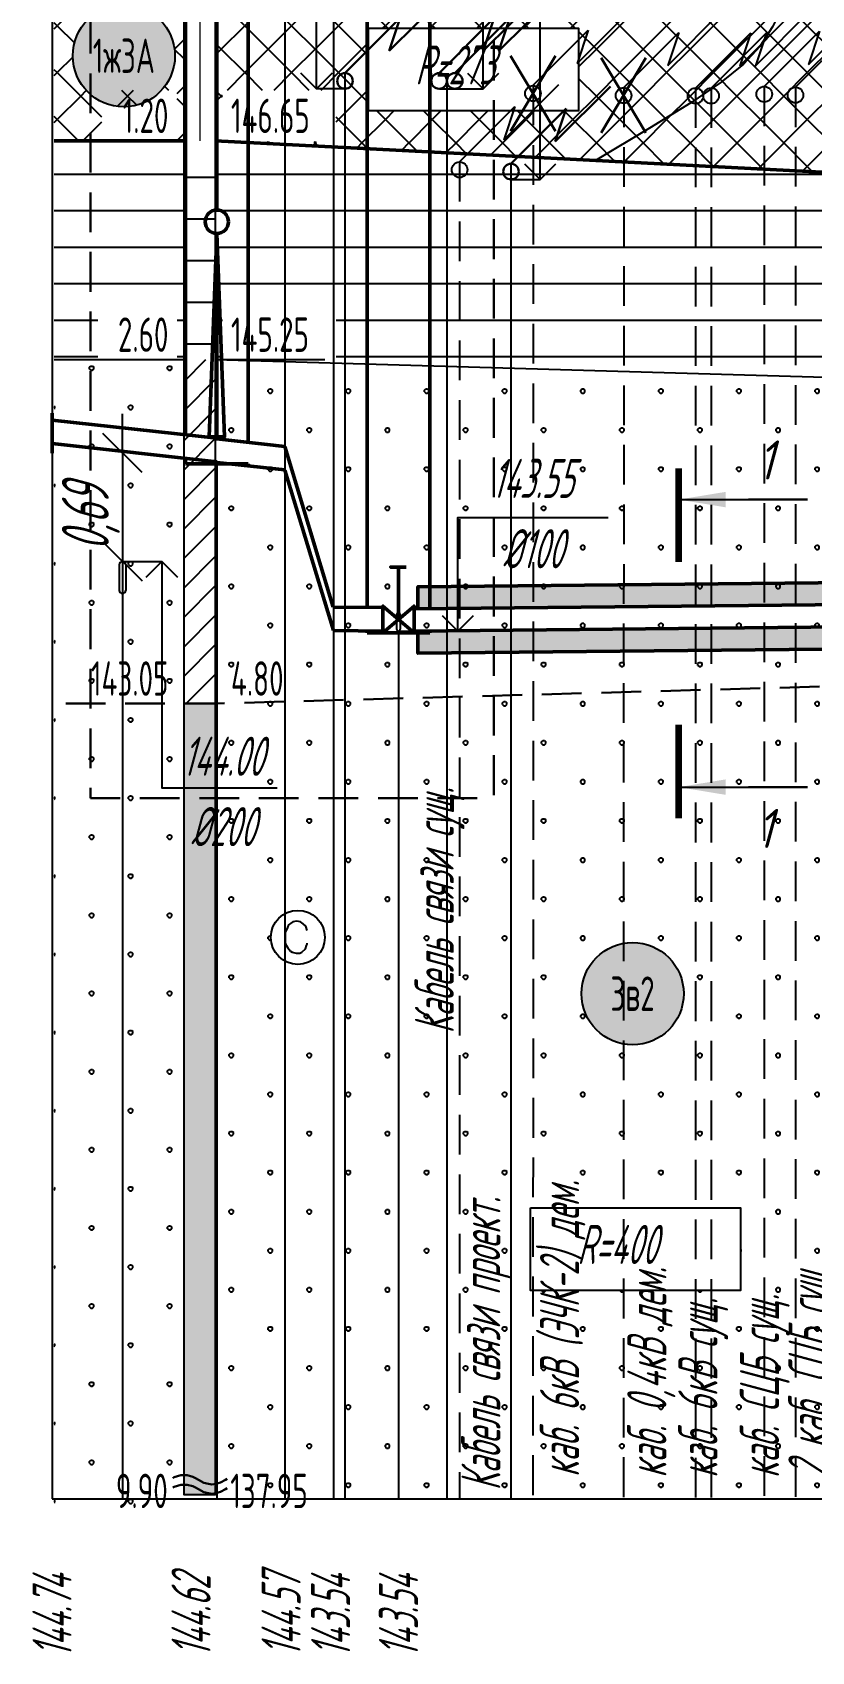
# Model space of a CAD drawing. Header units: metres. Extents: x -30 to 2050, y -904 to 400.
# Drawn here: x 81.2 to 131.1, y 120.2 to 223.8 of the extents above; entities that cross this region are included whole.
import ezdxf
from ezdxf.enums import TextEntityAlignment as Align

# ---------------------------------------------------------------- set-up
doc = ezdxf.new("R2010")
doc.units = ezdxf.units.M
doc.header["$LTSCALE"] = 0.2
doc.linetypes.add('штриховая', pattern=[19.05, 12.7, -6.35])
for name, color, linetype in [('PR_RD', 7, 'Continuous'), ('ВЫНОСКИ', 7, 'Continuous'), ('МГТ_ИГ_Геология', 252, 'Continuous'), ('Примыкания', 7, 'Continuous'), ('Таблица', 7, 'Continuous'), ('Трубы', 7, 'Continuous'), ('Узлы', 7, 'Continuous'), ('Футляры', 7, 'Continuous')]:
    doc.layers.add(name, color=color, linetype=linetype)
for name, color, linetype, lineweight in [('МГТ_НВК_В1_выноски', 7, 'Continuous', 30), ('МГТ_НВК_котлованы', 7, 'Continuous', 30), ('МГТ_НВК_Линии построения профиля', 7, 'Continuous', 25), ('МГТ_НВК_Текст', 7, 'Continuous', 25)]:
    doc.layers.add(name, color=color, linetype=linetype, lineweight=lineweight)
doc.styles.add('SPDS', font='SPDS', dxfattribs={"width": 0.7, "oblique": 15, "height": 2.5})
doc.styles.add('SPDS_2.5', font='spds.shx', dxfattribs={"oblique": 15, "height": 2.5})
doc.styles.get("Standard").update_dxf_attribs({"font": 'SPDS.shx', "width": 0.7, "oblique": 15, "height": 3})
doc.styles.add('Стиль Simplex', font='simplex.shx')
doc.dimstyles.new('ISO-25', dxfattribs={"dimtxt": 2.5, "dimasz": 2.5, "dimexe": 1.25, "dimexo": 0.625, "dimtad": 1, "dimtxsty": 'Standard', "dimcen": 2.5, "dimadec": 0, "dimazin": 0, "dimtfac": 1, "dimtmove": 0, "dimatfit": 3, "dimfxl": 1, "dimarcsym": 0})
doc.dimstyles.new('Stand 1', dxfattribs={"dimtxt": 1, "dimasz": 0.4, "dimexe": 0.25, "dimexo": 0.1, "dimgap": 0.2, "dimtad": 0, "dimrnd": 0.05, "dimzin": 1, "dimtxsty": 'Standard', "dimblk": 'OBLIQUE', "dimcen": 2.5, "dimadec": 0, "dimazin": 0, "dimtfac": 1, "dimtmove": 0, "dimatfit": 3, "dimfxl": 1, "dimarcsym": 0})

# ---------------------------------------------------------------- blocks, each defined once
blk = doc.blocks.new('_OBLIQUE')
at = {"color": 0, "linetype": 'ByBlock', "lineweight": -2}
blk.add_line((0.5, 0.5), (-0.5, -0.5), dxfattribs=at)
blk = doc.blocks.new('*D2')
at = {"layer": 'Defpoints', "color": 0, "transparency": 16777216}
for p in [(87.01, 196.9), (87.01, 189.96), (87.01, 189.96)]:
    blk.add_point(p, dxfattribs=at)
at = {"layer": 'Примыкания', "color": 0, "lineweight": -2, "transparency": 16777216}
for p, q in [((87.01, 196.9), (87.01, 199.4)), ((87.01, 196.9), (87.01, 189.96)), ((87.63, 196.9), (88.26, 196.9)), ((87.01, 189.96), (87.01, 187.46)), ((87.63, 189.96), (88.26, 189.96))]:
    blk.add_line(p, q, dxfattribs=at)
at = {"layer": 'Примыкания', "color": 0, "lineweight": -2, "transparency": 16777216, "xscale": 2.5, "yscale": 2.5, "zscale": 2.5}
for p, rotation in [((87.01, 196.9), 270), ((87.01, 189.96), 90)]:
    blk.add_blockref('_OBLIQUE', p, dxfattribs=dict(at, rotation=rotation))
at = {"layer": 'Примыкания', "color": 0, "transparency": 16777216, "insert": (84.98, 192.75), "char_height": 3, "width": 5.8875, "attachment_point": 5, "rotation": 90}
blk.add_mtext('0,69', dxfattribs=at)
blk = doc.blocks.new('CCE')
at = {"layer": 'МГТ_ИГ_Геология', "flags": 128}
blk.add_lwpolyline([(0.238, 0.049), (0.229, 0.075), (0.212, 0.091), (0.196, 0.103), (0.17, 0.107), (0.147, 0.103), (0.131, 0.093), (0.119, 0.084), (0.112, 0.068), (0.103, 0.049), (0.096, 0.035), (0.096, 0.014), (0.096, -0.005), (0.096, -0.023), (0.1, -0.04), (0.114, -0.063), (0.131, -0.084), (0.142, -0.091), (0.168, -0.098), (0.191, -0.096), (0.203, -0.091), (0.226, -0.07), (0.233, -0.049), (0.238, -0.04), (0.238, -0.033)], dxfattribs=at)
at = {"layer": 'МГТ_ИГ_Геология'}
blk.add_circle((0.178, 0.004), 0.173, dxfattribs=at)
blk = doc.blocks.new('круг3_-30_2')
at = {"true_color": 0xffffff}
blk.add_hatch(color=7, dxfattribs=at).paths.add_polyline_path([(-0.327, 0, 1), (0.327, 0, 1)])
at = {"color": 7, "lineweight": 25}
blk.add_circle((0, 0), 0.327, dxfattribs=at)
at = {"color": 7, "lineweight": 25, "style": 'Стиль Simplex', "width": 0.590909}
blk.add_text('3в2', height=0.22, dxfattribs=at).set_placement((0, 0), align=Align.MIDDLE_CENTER)
blk = doc.blocks.new('DN')
at = {"linetype": 'Continuous', "lineweight": 30, "flags": 128}
for points in [[(-0.126, -0.007), (-0.117, -0.002), (-0.073, 0.011), (-0.033, 0.011), (0.003, 0), (0.02, -0.007), (0.039, -0.019), (0.074, -0.037), (0.103, -0.043), (0.125, -0.048), (0.151, -0.043), (0.18, -0.036), (0.213, -0.019), (0.223, -0.012)], [(-0.126, -0.068), (-0.117, -0.063), (-0.073, -0.05), (-0.033, -0.05), (0.003, -0.059), (0.02, -0.067), (0.039, -0.079), (0.074, -0.098), (0.103, -0.103), (0.125, -0.108), (0.151, -0.103), (0.18, -0.095), (0.213, -0.079), (0.223, -0.072)]]:
    blk.add_lwpolyline(points, dxfattribs=at)
blk = doc.blocks.new('круг1_-26_3_-64_')
at = {"layer": 'МГТ_ИГ_Геология', "true_color": 0xffffff}
blk.add_hatch(color=7, dxfattribs=at).paths.add_polyline_path([(-0.327, 0, 1), (0.327, 0, 1)])
at = {"color": 7, "lineweight": 25}
blk.add_circle((0, 0), 0.327, dxfattribs=at)
at = {"color": 7, "lineweight": 20, "style": 'Стиль Simplex', "width": 0.590909}
blk.add_text('1ж3А', height=0.22, dxfattribs=at).set_placement((0, 0), align=Align.MIDDLE_CENTER)
blk = doc.blocks.new('1жзА 273')
at = {"layer": 'МГТ_ИГ_Геология'}
blk.add_lwpolyline([(132.21, -236), (145.65, -236), (145.65, -241.29), (132.21, -241.29)], close=True, dxfattribs=at)
at = {"layer": 'МГТ_ИГ_Геология', "insert": (135.2, -237.1), "char_height": 2.5, "attachment_point": 1}
blk.add_mtext_dynamic_manual_height_columns('R=273', width=10.097, gutter_width=15, heights=[0], dxfattribs=at)
blk = doc.blocks.new('23434')
at = {"layer": 'МГТ_ИГ_Геология'}
blk.add_lwpolyline([(116.63, 442.59), (130.08, 442.59), (130.08, 437.29), (116.63, 437.29)], close=True, dxfattribs=at)
at = {"layer": 'МГТ_ИГ_Геология', "insert": (119.62, 441.49), "char_height": 2.5, "attachment_point": 1}
blk.add_mtext_dynamic_manual_height_columns('R=400', width=10.097, gutter_width=15, heights=[0], dxfattribs=at)
blk = doc.blocks.new('ЭС')
for p, q in [((2269.61, -483.84), (2273.14, -480.31)), ((2266.78, -485.26), (2270.31, -481.72)), ((2270.31, -481.72), (2269.61, -483.84))]:
    blk.add_line(p, q)
blk.add_circle((2266.78, -485.76), 0.5)
blk = doc.blocks.new('usl_1')
for p, q in [((2.83, 1.41), (6.36, 4.95)), ((0, 0), (3.54, 3.54)), ((3.54, 3.54), (2.83, 1.41))]:
    blk.add_line(p, q)
blk.add_circle((0, -0.5), 0.5)
blk = doc.blocks.new('A$C35B96AF6')
at = {"lineweight": 30}
for points in [[(-1.79, 3.01), (1.79, -3.01)], [(1.79, 3.01), (-1.79, -3.01)]]:
    blk.add_lwpolyline(points, dxfattribs=at)
blk = doc.blocks.new('разрез')
at = {"layer": 'ВЫНОСКИ', "const_width": 42}
blk.add_lwpolyline([(600, 0), (0, 0)], dxfattribs=at)
at = {"layer": 'ВЫНОСКИ', "lineweight": 30}
blk.add_leader([(400, 0), (400, -823), (400, -447)], dimstyle='Stand 1', override={"dimasz": 300, "dimgap": 0.2, "dimtad": 0}, dxfattribs=at)

msp = doc.modelspace()

# ---------------------------------------------------------------- hatches: boundary and pattern name
at = {"lineweight": 20}
h = msp.add_hatch(dxfattribs=at)
h.set_pattern_fill('AR-SAND', color=256, scale=0.03, style=0)
h.set_pattern_definition([(37.5, (-420.5083, 253.0296), (-0.048001, 1.4682397), [0, -1.15824, 0, -1.2954, 0, -1.23825]), (7.5, (-420.5083, 253.0296), (1.34857, 2.1504753), [0, -0.62484, 0, -1.04394, 0, -0.40005]), (327.5, (-421.4456, 253.0296), (2.372977, 0.0043116), [0, -0.381, 0, -1.3716, 0, -1.7907]), (317.5, (-421.4456, 253.0296), (2.2906694, 0.668788), [0, -0.1905, 0, -0.89916, 0, -1.0287])])
h.paths.add_polyline_path([(293.79189, 188.79377), (293.7776, 190.21863), (105.98485, 188.34053), (105.99909, 186.91566)])
h.paths.add_polyline_path([(293.78926, 185.95781), (293.77595, 187.28768), (293.22531, 187.37792), (105.9723, 185.50539), (105.98655, 184.08053)])
at = {"layer": 'МГТ_ИГ_Геология'}
h = msp.add_hatch(dxfattribs=at)
h.set_pattern_fill('GR24', color=251, scale=10, style=0, pattern_type=2)
h.set_pattern_definition([(225, (-5.6692, 480.7283), (3e-16, -3), [2.1213, -2.12134]), (315, (-7.1692, 482.2283), (3, 0), [2.1213, -2.12134]), (45, (-8.6692, 480.7283), (0, 3), [2.1213, -2.12134]), (135, (-7.1692, 479.2283), (-3, 3e-16), [2.1213, -2.12134])])
h.paths.add_polyline_path([(90.94995, 228.93627), (89.2621, 229.04926), (85.29528, 237.66968), (83.69021, 243.43538), (82.67288, 246.35364), (82.64596, 246.34329), (82.64596, 216.86932), (90.94995, 216.86932)])
h.paths.add_polyline_path([(127.79031, 222.90947), (128.60715, 224.15441), (129.34761, 225.65427), (130.16274, 227.54894), (127.33713, 227.57786), (123.71015, 227.49911), (122.3133, 227.45368), (108.22443, 227.77848), (104.84746, 228.0047), (101.78504, 228.20996), (94.6378, 228.68938), (92.94995, 228.80238), (92.94995, 216.86932), (117.27438, 215.61321), (120.73859, 217.68158), (123.37125, 219.30551), (125.3234, 220.6249), (126.74608, 221.77959)])
edge = h.paths.add_edge_path(flags=0)
edge.add_arc((105.48032, 222.31045), 0.18278, 0, 360)
edge = h.paths.add_edge_path(flags=16)
edge.add_arc((150.39585, 219.2525), 0.44166, 0, 360)
h.paths.add_polyline_path([(204.57086, 225.19726), (199.65168, 225.19196), (186.47119, 225.17234), (182.90435, 225.2934), (182.90435, 222.39307), (204.57086, 222.19833)])
h.paths.add_polyline_path([(180.90435, 225.36128), (174.99017, 225.56201), (172.93343, 225.66085), (170.85992, 225.4156), (180.90435, 222.41104)], flags=17)
h.paths.add_polyline_path([(204.57086, 222.19833), (182.90435, 222.39307), (182.90435, 212.32734), (204.57086, 210.19833)])
h.paths.add_polyline_path([(217.44981, 224.64508), (213.86402, 225.00523), (206.59166, 225.19833), (206.57086, 225.19833), (206.57086, 222.34549), (213.27274, 222.83858)])
h.paths.add_polyline_path([(207.02086, 222.14833), (214.31134, 222.14833), (214.31134, 225.44833), (207.02086, 225.44833)])
h.paths.add_polyline_path([(183.35435, 212.27734), (190.58293, 212.27734), (190.58293, 215.57734), (183.35435, 215.57734)], flags=17)
h.paths.add_polyline_path([(175.64007, 212.27734), (180.45435, 212.27734), (180.45435, 215.57734), (175.64007, 215.57734)])
h.paths.add_polyline_path([(199.05896, 222.14833), (204.12086, 222.14833), (204.12086, 225.44833), (199.05896, 225.44833)])
h.paths.add_polyline_path([(199.30658, 210.14833), (204.12086, 210.14833), (204.12086, 213.44833), (199.30658, 213.44833)])
h.paths.add_polyline_path([(85.68567, 216.81932), (90.49995, 216.81932), (90.49995, 220.11932), (85.68567, 220.11932)])
h.paths.add_polyline_path([(93.39995, 216.81932), (100.69043, 216.81932), (100.69043, 220.11932), (93.39995, 220.11932)], flags=17)
h.paths.add_polyline_path([(171.06457, 225.35439), (161.55425, 223.61422), (147.52174, 225.08303), (144.4261, 225.23455), (130.05143, 227.1612), (129.99968, 227.16992), (129.34761, 225.65427), (128.60715, 224.15441), (127.79031, 222.90947), (126.74608, 221.77959), (125.3234, 220.6249), (123.37125, 219.30551), (120.73859, 217.68158), (117.27438, 215.61321), (180.90435, 212.32734), (180.90435, 222.41104)])
h.paths.add_polyline_path([(190.58293, 225.16681), (184.86003, 225.07395), (183.35435, 225.14644), (183.35435, 223.27734), (190.58293, 223.27734)], flags=16)
h.paths.add_polyline_path([(180.45435, 225.28606), (177.59181, 225.42387), (175.39245, 225.50033), (175.39245, 223.27734), (180.45435, 223.27734)], flags=16)
h.paths.add_polyline_path([(151.35137, 217.6025), (155.4847, 217.6025), (155.4847, 220.9025), (151.35137, 220.9025)], flags=8)
edge = h.paths.add_edge_path(flags=16)
edge.add_arc((153.41804, 219.2525), 3.27292, 0, 360)
h.paths.add_polyline_path([(84.1924, 220.66045), (89.99717, 220.66045), (89.99717, 223.96045), (84.1924, 223.96045)], flags=24)
edge = h.paths.add_edge_path(flags=16)
edge.add_arc((87.09479, 222.31045), 3.27292, 0, 360)
h.paths.add_polyline_path([(102.75615, 224.07588), (116.19861, 224.07588), (116.19861, 218.78126), (102.75615, 218.78126)], flags=16)
h.paths.add_polyline_path([(104.93022, 219.57633), (112.59646, 219.57633), (113.66949, 223.58094), (106.00326, 223.58094)], flags=8)
h.paths.add_polyline_path([(165.21558, 215.31267), (170.11081, 215.31267), (170.11081, 221.31267), (165.21558, 221.31267)], flags=24)
h = msp.add_hatch(dxfattribs=at)
h.set_pattern_fill('GR07', color=251, scale=10, style=0, pattern_type=2)
h.set_pattern_definition([(0, (-8.759, 480.728), (0, 7), [16.33, 0]), (0, (-8.759, 483.058), (0, 7), [16.33, 0]), (0, (-8.759, 485.398), (0, 7), [16.33, 0])])
h.paths.add_polyline_path([(90.94995, 216.86932), (82.64596, 216.86932), (82.64596, 202.86932), (90.94995, 202.86932)])
h.paths.add_polyline_path([(180.90435, 212.32734), (92.94995, 216.86932), (92.94995, 202.86932), (180.90435, 200.32734)])
edge = h.paths.add_edge_path(flags=16)
edge.add_arc((136.92715, 208.0756), 3.27292, 0, 360)
h.paths.add_polyline_path([(204.57086, 210.19833), (182.90435, 212.32734), (182.90435, 200.32734), (204.57086, 195.19833)])
h.paths.add_polyline_path([(187.17435, 206.57734), (185.63435, 206.57734), (185.63435, 208.07734), (187.17435, 208.07734)], flags=16)
edge = h.paths.add_edge_path(flags=16)
edge.add_arc((200.93764, 202.17108), 0.44317, 0, 360)
edge = h.paths.add_edge_path(flags=16)
edge.add_arc((237.51217, 200.48306), 3.27292, 0, 360)
h.paths.add_polyline_path([(210.84086, 207.44833), (209.30086, 207.44833), (209.30086, 208.94833), (210.84086, 208.94833)], flags=16)
h.paths.add_polyline_path([(85.43805, 202.81932), (90.49995, 202.81932), (90.49995, 206.11932), (85.43805, 206.11932)])
h.paths.add_polyline_path([(134.89144, 206.4256), (138.96287, 206.4256), (138.96287, 209.7256), (134.89144, 209.7256)], flags=0)
h.paths.add_polyline_path([(93.39995, 202.81932), (100.69043, 202.81932), (100.69043, 206.11932), (93.39995, 206.11932)], flags=17)
h.paths.add_polyline_path([(175.39245, 200.27734), (180.45435, 200.27734), (180.45435, 203.57734), (175.39245, 203.57734)])
h.paths.add_polyline_path([(198.90192, 200.52108), (198.90192, 203.82108)], flags=16)
h.paths.add_polyline_path([(199.05896, 195.14833), (204.12086, 195.14833), (204.12086, 198.44833), (199.05896, 198.44833)])
h.paths.add_polyline_path([(235.47645, 198.83306), (239.54788, 198.83306), (239.54788, 202.13306), (235.47645, 202.13306)], flags=0)
h.paths.add_polyline_path([(207.02086, 195.14833), (214.31134, 195.14833), (214.31134, 198.44833), (207.02086, 198.44833)], flags=17)
h.paths.add_polyline_path([(273.38776, 194.94347), (206.57086, 210.19833), (206.57086, 195.19833)])
h.paths.add_polyline_path([(145.66712, 210.45118), (159.10957, 210.45118), (159.10957, 205.15656), (145.66712, 205.15656)], flags=16)
h.paths.add_polyline_path([(147.83016, 206.10415), (155.51038, 206.10415), (156.54255, 209.95624), (148.86233, 209.95624)], flags=0)
h.paths.add_polyline_path([(212.60395, 204.15483), (226.0464, 204.15483), (226.0464, 198.86021), (212.60395, 198.86021)], flags=16)
h.paths.add_polyline_path([(214.767, 199.8078), (222.44721, 199.8078), (223.47938, 203.65989), (215.79916, 203.65989)], flags=0)
h = msp.add_hatch(dxfattribs=at)
h.set_pattern_fill('CONSIST', color=251, scale=0.84, angle=-44.999962, style=0, pattern_type=2)
h.set_pattern_definition([(4e-05, (86.1244, -1249.6307), (-2e-06, 2.667), [])])
h.paths.add_polyline_path([(90.94995, 216.86932), (92.94995, 216.86932), (92.94995, 202.86932), (90.94995, 202.86932)])
h = msp.add_hatch(dxfattribs=at)
h.set_pattern_fill('GR28', color=251, scale=10, style=0, pattern_type=2)
h.set_pattern_definition([(90, (-380.1026, 427.2668), (-2.5, 2.5), [0.11, -4.89]), (45, (-380.1026, 427.3768), (-2.5, 2.5), [0.113137, -3.422397]), (0, (-380.0226, 427.4568), (2.5, 2.5), [0.11, -4.89]), (315, (-379.9126, 427.4568), (2.5, 2.5), [0.113137, -3.422397]), (90, (-379.8326, 427.2668), (-2.5, 2.5), [0.11, -4.89]), (45, (-379.9126, 427.1868), (-2.5, 2.5), [0.113137, -3.422397]), (0, (-380.0226, 427.1868), (2.5, 2.5), [0.11, -4.89]), (315, (-380.1026, 427.2668), (2.5, 2.5), [0.113137, -3.422397])])
h.paths.add_polyline_path([(90.94995, 202.86932), (82.64596, 202.86932), (82.64596, 128.86932), (83.94995, 128.86932), (90.94995, 128.86932)])
h = msp.add_hatch(dxfattribs=at)
h.set_pattern_fill('CONSIST', color=251, scale=0.42, style=0, pattern_type=2)
h.set_pattern_definition([(45, (91.95, -1249.6307), (-0.9429269, 0.9429269), [])])
h.paths.add_polyline_path([(90.94995, 202.86932), (92.94995, 202.86932), (92.94995, 180.86932), (90.94995, 180.86932)])
at = {"layer": 'МГТ_ИГ_Геология', "true_color": 0x636466}
h = msp.add_hatch(dxfattribs=at)
h.set_pattern_fill('GR28', color=251, scale=10, style=0, pattern_type=2)
h.set_pattern_definition([(90, (-8.6692, 480.8083), (-2.5, 2.5), [0.11, -4.89]), (45, (-8.6692, 480.9183), (-2.5, 2.5), [0.113137, -3.422397]), (0, (-8.5892, 480.9983), (2.5, 2.5), [0.11, -4.89]), (315, (-8.4792, 480.9983), (2.5, 2.5), [0.113137, -3.422397]), (90, (-8.3992, 480.8083), (-2.5, 2.5), [0.11, -4.89]), (45, (-8.4792, 480.7283), (-2.5, 2.5), [0.113137, -3.422397]), (0, (-8.5892, 480.7283), (2.5, 2.5), [0.11, -4.89]), (315, (-8.6692, 480.8083), (2.5, 2.5), [0.113137, -3.422397])])
edge = h.paths.add_edge_path(flags=16)
edge.add_arc((119.65241, 162.30907), 3.27292, 0, 360)
edge = h.paths.add_edge_path(flags=16)
edge.add_arc((98.23485, 165.90791), 1.73295, 0, 360)
h.paths.add_polyline_path([(98.47995, 164.95932), (98.35995, 164.90932), (98.12995, 164.88932), (97.80176, 164.97768), (97.75995, 165.02932), (97.86995, 164.95932), (98.12995, 164.88932), (98.43206, 164.91559)], flags=0)
h.paths.add_polyline_path([(92.94995, 130.35712), (92.98995, 130.35917), (180.90435, 130.25441), (180.90435, 137.32734), (172.89625, 140.00276), (166.2956, 142.45234), (160.92328, 144.71373), (156.6002, 146.82453), (153.14724, 148.82237), (150.38532, 150.74488), (148.13531, 152.62969), (146.21812, 154.51441), (144.48262, 156.43195), (142.88955, 158.39627), (141.42767, 160.41662), (140.08569, 162.50225), (138.85236, 164.66241), (137.7164, 166.90632), (136.66654, 169.24325), (135.69153, 171.68243), (134.78471, 174.24438), (133.95799, 176.99463), (133.22787, 180.01001), (132.61087, 183.36733), (132.12352, 187.14339), (131.78232, 191.41501), (131.60379, 196.25899), (131.60446, 201.75216), (92.94995, 202.86932)])
h.paths.add_polyline_path([(113.11813, 148.61358), (126.56059, 148.61358), (126.56059, 143.31896), (113.11813, 143.31896)], flags=16)
h.paths.add_polyline_path([(115.31995, 144.41123), (123.04495, 144.41123), (124.03835, 148.11864), (116.31335, 148.11864)], flags=8)
at = {"layer": 'МГТ_ИГ_Геология'}
msp.add_hatch(color=251, dxfattribs=at).paths.add_polyline_path([(90.94995, 130.25441), (92.94995, 130.35712), (92.94995, 180.86932), (90.94995, 180.86932)])

# ---------------------------------------------------------------- linework, layer by layer
at = {"layer": 'МГТ_ИГ_Геология', "linetype": 'Continuous', "lineweight": 0}
msp.add_line((91.94995, 228.86932), (91.94995, 216.86932), dxfattribs=at)
at = {"layer": 'МГТ_ИГ_Геология', "lineweight": 50}
msp.add_line((82.64596, 216.86932), (90.94995, 216.86932), dxfattribs=at)
at = {"layer": 'МГТ_ИГ_Геология', "linetype": 'Continuous', "lineweight": 25}
for p, q in [((82.64596, 202.86932), (90.94995, 202.86932)), ((83.94995, 202.86932), (90.94995, 202.86932)), ((92.94995, 202.86932), (180.90435, 200.32734)), ((92.94995, 202.86932), (99.94995, 202.86932))]:
    msp.add_line(p, q, dxfattribs=at)
msp.add_lwpolyline([(90.94995, 228.86932), (92.94995, 228.86932), (92.94995, 130.25441), (90.94995, 130.25441), (90.94995, 228.86932), (90.94995, 228.86932)], close=True, dxfattribs=at)
at = {"layer": 'МГТ_ИГ_Геология', "linetype": 'Continuous', "lineweight": 25, "flags": 128}
msp.add_lwpolyline([(130.16274, 227.54894), (129.34761, 225.65427), (128.60715, 224.15441), (127.79031, 222.90947), (126.74608, 221.77959), (125.3234, 220.6249), (123.37125, 219.30551), (120.73859, 217.68158), (117.27438, 215.61321)], dxfattribs=at)
at = {"layer": 'МГТ_ИГ_Геология', "lineweight": 50, "flags": 128}
msp.add_lwpolyline([(92.94995, 216.86932), (180.90435, 212.32734), (182.90435, 212.32734), (204.57086, 210.19833), (206.57086, 210.19833), (295.6203, 189.86759), (323.60325, 189.86759), (323.60325, 189.86759), (495.09035, 174.36477)], dxfattribs=at)
at = {"layer": 'МГТ_ИГ_Геология', "color": 5, "linetype": 'штриховая', "lineweight": 30, "flags": 128}
msp.add_lwpolyline([(511.73873, 168.62837), (495.09035, 168.36477), (323.60325, 177.81471), (321.60325, 177.92492), (206.57086, 178.19833), (204.57086, 178.19833), (182.90435, 183.32734), (180.90435, 183.32734), (92.94995, 180.86932), (82.64596, 180.86932)], dxfattribs=at)
at = {"layer": 'МГТ_НВК_В1_выноски', "color": 34, "linetype": 'штриховая', "flags": 128}
msp.add_lwpolyline([(84.97187, 228.80719), (84.97187, 174.80719), (110.77187, 174.80719), (110.77187, 228.80719), (84.97187, 228.80719)], dxfattribs=at)
at = {"layer": 'Примыкания'}
for p, q in [((86.80336, 189.75302), (86.80336, 188.11142)), ((87.21376, 189.75302), (87.21376, 188.11142)), ((104.55189, 186.572), (104.55189, 185.628)), ((104.78789, 186.572), (104.78789, 185.628))]:
    msp.add_line(p, q, dxfattribs=at)
at = {"layer": 'Примыкания', "color": 0, "flags": 128}
for points in [[(101.26751, 220.1996), (99.42613, 220.1996), (99.42613, 241.17745), (88.99665, 241.17745)], [(107.29064, 220.1996), (110.08928, 220.1996), (110.08928, 241.17745), (117.29829, 241.17745)], [(111.89064, 214.4), (113.73202, 214.4), (113.73202, 233.50536), (120.94104, 233.50536)], [(100.42613, 221.1996), (99.42613, 220.1996), (98.42613, 221.1996)], [(109.08928, 221.1996), (110.08928, 220.1996), (111.08928, 221.1996)], [(112.73202, 215.4), (113.73202, 214.4), (114.73202, 215.4)], [(104.66989, 185.51), (108.46722, 185.51), (108.46722, 192.78076), (118.07972, 192.78076)], [(87.00856, 189.95822), (89.5307, 189.95822), (89.5307, 175.48436), (96.9098, 175.48436)], [(88.5307, 188.95822), (89.5307, 189.95822), (90.5307, 188.95822)], [(107.46722, 186.51), (108.46722, 185.51), (109.46722, 186.51)]]:
    msp.add_lwpolyline(points, dxfattribs=at)
at = {"layer": 'Примыкания', "linetype": 'штриховая', "flags": 128}
for points in [[(113.28361, 220.40366), (113.27805, 130.03003)], [(119.0836, 220.27553), (119.07805, 130)], [(123.6836, 220.24761), (123.67805, 130)], [(124.6836, 220.24761), (124.67805, 130)], [(128.07805, 220.35159), (128.07805, 129.99913)], [(130.07805, 220.29367), (130.07805, 129.99913)], [(108.57805, 215.5197), (108.57805, 130)]]:
    msp.add_lwpolyline(points, dxfattribs=at)
at = {"layer": 'Примыкания'}
for centre, radius, start, end in [((87.00856, 189.75302), 0.2052, 360, 180), ((87.00856, 188.11142), 0.2052, 180, 360), ((104.66989, 186.572), 0.118, 0, 180), ((104.66989, 185.628), 0.118, 180, 360)]:
    msp.add_arc(centre, radius, start, end, dxfattribs=at)
at = {"layer": 'Таблица'}
msp.add_line((82.5, 130), (511.73873, 130), dxfattribs=at)
at = {"layer": 'Трубы', "lineweight": 50, "flags": 128}
for points in [[(82.5, 196.89091), (82.5, 199.44603)], [(82.5, 199.00018), (93.04677, 197.84004)], [(82.5, 197.49982), (93.04677, 196.33967)], [(93.04677, 197.80028), (97.38862, 197.32268)], [(97.38862, 197.32268), (100.5013, 187.04169)], [(93.04677, 196.29992), (97.38862, 195.82232)], [(97.38862, 195.8), (100.50428, 185.54166)], [(105.66989, 186.91765), (293.90565, 188.8)], [(100.50386, 187.04167), (103.66989, 187.01001)], [(105.66989, 185.50764), (293.90565, 187.39)], [(100.50386, 185.54166), (103.66989, 185.51)]]:
    msp.add_lwpolyline(points, dxfattribs=at)
at = {"layer": 'Узлы'}
for p, q in [((82.5, 246.63976), (82.5, 130)), ((97.38862, 228.52223), (97.38862, 130)), ((100.50386, 228.31376), (100.50386, 130)), ((82.5, 197.39979), (82.5, 130)), ((93.04677, 196.1999), (93.04677, 130)), ((97.38862, 195.68011), (97.38862, 130)), ((87.00856, 187.90622), (87.00856, 130)), ((100.50386, 185.38011), (100.50386, 130)), ((104.66989, 185.4), (104.66989, 130))]:
    msp.add_line(p, q, dxfattribs=at)
at = {"layer": 'Узлы', "lineweight": 50}
for p, q in [((91.04677, 228.81279), (91.04677, 198.06004)), ((95.04677, 228.81279), (95.04677, 197.58028)), ((102.66989, 228.18826), (102.66989, 187.02001)), ((106.66989, 228.18826), (106.66989, 186.92765)), ((91.04677, 196.55967), (91.04677, 196.1999)), ((91.04677, 196.1999), (95.04677, 196.1999)), ((95.04677, 196.07992), (95.04677, 196.1999)), ((102.66989, 185.52), (102.66989, 185.4)), ((106.66989, 185.51764), (106.66989, 185.4)), ((102.66989, 185.4), (106.66989, 185.4))]:
    msp.add_line(p, q, dxfattribs=at)
at = {"layer": 'Узлы', "lineweight": 50, "flags": 128}
for points in [[(93.04677, 212.43986), (93.04677, 226.31279)], [(93.04677, 197.93986), (93.04677, 210.93986)], [(104.66989, 186.25001), (104.66989, 189.60001), (104.16989, 189.60001), (105.16989, 189.60001)]]:
    msp.add_lwpolyline(points, dxfattribs=at)
at = {"layer": 'Узлы', "flags": 128}
for points in [[(101.24677, 221.2), (101.24677, 130)], [(107.76927, 220.67495), (107.76927, 129.97495)], [(111.86989, 215.4004), (111.86989, 130)]]:
    msp.add_lwpolyline(points, dxfattribs=at)
at = {"layer": 'Узлы', "lineweight": 50, "flags": 128}
for points in [[(92.54677, 197.93986), (93.54677, 197.93986), (93.04677, 210.93986)], [(103.66989, 185.40001), (105.66989, 187.10001), (105.66989, 185.40001), (103.66989, 187.10001)]]:
    msp.add_lwpolyline(points, close=True, dxfattribs=at)
at = {"layer": 'Узлы', "lineweight": 50}
msp.add_circle((93.04677, 211.68986), 0.75, dxfattribs=at)
at = {"layer": 'Футляры', "lineweight": 50, "flags": 128}
for points in [[(105.90978, 187.01504), (105.90925, 188.34504), (293.78446, 190.2169), (293.78499, 188.8869)], [(105.91042, 185.41505), (105.91095, 184.08505), (293.78287, 185.95775), (293.78234, 187.28774)]]:
    msp.add_lwpolyline(points, dxfattribs=at)

# ---------------------------------------------------------------- block references
at = {"xscale": 0.8, "yscale": 0.8, "zscale": 0.8}
for p in [(113.27805, 219.90369), (119.07252, 219.77926)]:
    msp.add_blockref('A$C35B96AF6', p, dxfattribs=at)
at = {"layer": 'PR_RD'}
for p in [(113.27805, 220.40369), (119.07805, 220.26998), (123.67805, 220.24764), (124.67805, 220.24764), (128.07805, 220.35159), (130.07805, 220.29367), (108.57805, 215.5197)]:
    msp.add_blockref('usl_1', p, dxfattribs=at)
at = {"layer": 'МГТ_ИГ_Геология', "xscale": 10, "yscale": 10, "zscale": 10}
for name, p in [('круг1_-26_3_-64_', (87.09479, 222.31045)), ('CCE', (96.44995, 165.86932)), ('круг3_-30_2', (119.65241, 162.30907)), ('DN', (91.47995, 131.38917))]:
    msp.add_blockref(name, p, dxfattribs=at)
at = {"layer": 'МГТ_ИГ_Геология', "color": 3}
msp.add_blockref('1жзА 273', (-29.45527, 460.07602), dxfattribs=at)
at = {"layer": 'МГТ_ИГ_Геология', "color": 2}
msp.add_blockref('23434', (-3.51458, -293.97599), dxfattribs=at)
at = {"layer": 'МГТ_НВК_котлованы', "color": 30, "lineweight": 50, "true_color": 0xf26722}
for p in [(-2165.53243, 706.45776), (-2159.5093, 706.45776), (-2158.51056, 706.45776), (-2154.9093, 700.65815)]:
    msp.add_blockref('ЭС', p, dxfattribs=at)
at = {"layer": 'МГТ_НВК_Линии построения профиля', "yscale": 0.01, "zscale": 0.01, "rotation": 90}
for p, xscale in [((122.60541, 189.91724), 0.01), ((122.60541, 179.52149), -0.01)]:
    msp.add_blockref('разрез', p, dxfattribs=dict(at, xscale=xscale))

# ---------------------------------------------------------------- texts
at = {"oblique": 15.0000004, "width": 0.7}
for s, p in [('Кабель связи сущ.', (108.2106, 159.74524)), ('каб. 6кВ (ЭЧК-2) дем.', (116.22654, 131.39117)), ('каб. 0,4кВ дем.', (121.81256, 131.34146)), ('каб. 6кВ сущ.', (125.08109, 131.33274))]:
    msp.add_text(s, height=2.5, rotation=90.0000025, dxfattribs=at).set_placement(p)
at = {"layer": 'МГТ_ИГ_Геология', "lineweight": 25, "style": 'Стиль Simplex', "width": 0.590909}
for s, p in [('1.20', (89.94995, 217.36932)), ('2.60', (89.94995, 203.36932))]:
    msp.add_text(s, height=2.2, dxfattribs=at).set_placement(p, align=Align.RIGHT)
for s, p in [('146.65', (93.94995, 217.36932)), ('145.25', (93.94995, 203.36932))]:
    msp.add_text(s, height=2.2, dxfattribs=at).set_placement(p)
at = {"layer": 'МГТ_ИГ_Геология', "color": 5, "lineweight": 25, "true_color": 0x0000ff, "style": 'Стиль Simplex', "width": 0.590909}
msp.add_text('143.05', height=2.2, dxfattribs=at).set_placement((89.94995, 181.36932), align=Align.RIGHT)
msp.add_text('4.80', height=2.2, dxfattribs=at).set_placement((93.94995, 181.36932))
at = {"layer": 'МГТ_ИГ_Геология', "lineweight": 25, "style": 'Стиль Simplex', "width": 0.590909}
msp.add_text('9.90', height=2.2, dxfattribs=at).set_placement((89.90631, 131.59622), align=Align.TOP_RIGHT)
msp.add_text('137.95', height=2.2, dxfattribs=at).set_placement((93.90631, 131.59622), align=Align.TOP_LEFT)
at = {"layer": 'МГТ_НВК_Текст', "color": 18, "true_color": 0x000000, "style": 'SPDS_2.5', "oblique": 15}
for p in [(128.16234, 196.45283), (128.10338, 172.87675)]:
    msp.add_text('1', height=2.5, dxfattribs=at).set_placement(p, align=Align.MIDDLE)
at = {"layer": 'Примыкания', "color": 0, "style": 'SPDS', "oblique": 15.0000004, "width": 0.7}
for s, p in [('143.55', (113.27347, 195.27248)), ('%%C100', (113.27347, 190.77248))]:
    msp.add_text(s, height=2.5, dxfattribs=at).set_placement(p, align=Align.MIDDLE_CENTER)
at = {"layer": 'Примыкания', "color": 0, "style": 'SPDS', "oblique": 15.0000055, "width": 0.7}
for s, p in [('144.00', (93.43972, 177.49515)), ('%%C200', (93.43972, 172.99515))]:
    msp.add_text(s, height=2.5, rotation=0.000005, dxfattribs=at).set_placement(p, align=Align.MIDDLE_CENTER)
at = {"layer": 'Примыкания', "oblique": 15.0000004, "width": 0.7}
for s, p in [('Кабель связи проект.', (111.18943, 130.51638)), ('2 каб. СЦБ сущ.', (132.12413, 131.36062)), ('каб. СЦБ сущ.', (129.02094, 131.32204))]:
    msp.add_text(s, height=2.5, rotation=90.0000025, dxfattribs=at).set_placement(p)
at = {"layer": 'Таблица', "oblique": 15.0000004, "width": 0.7}
for s, p in [('144.62', (92.64677, 122.5)), ('144.57', (98.4081, 122.53499))]:
    msp.add_text(s, height=2.5, rotation=90.0000025, dxfattribs=at).set_placement(p, align=Align.CENTER)
for s, p in [('144.74', (82.5, 122.5)), ('143.54', (104.66989, 122.5))]:
    msp.add_text(s, height=2.5, rotation=90.0000025, dxfattribs=at).set_placement(p, align=Align.MIDDLE_CENTER)
msp.add_text('143.54', height=2.5, rotation=90.0000025, dxfattribs=at).set_placement((99.07716, 122.5), align=Align.TOP_CENTER)

# ---------------------------------------------------------------- dimensions: what is measured, and where the dimension line sits
at = {"layer": 'Примыкания'}
dim = msp.add_linear_dim(base=(87.00856, 189.95822), p1=(87.00856, 196.90406), p2=(87.00856, 189.95822), angle=270, dimstyle='ISO-25', override={"dimlfac": 0.1, "dimblk": 'OBLIQUE', "dimtmove": 2}, dxfattribs=at)
dim.commit()
dim.dimension.update_dxf_attribs({"geometry": '*D2', "text_midpoint": (84.97663, 192.74733), "dimtype": 161})

doc.saveas('drawing.dxf')
